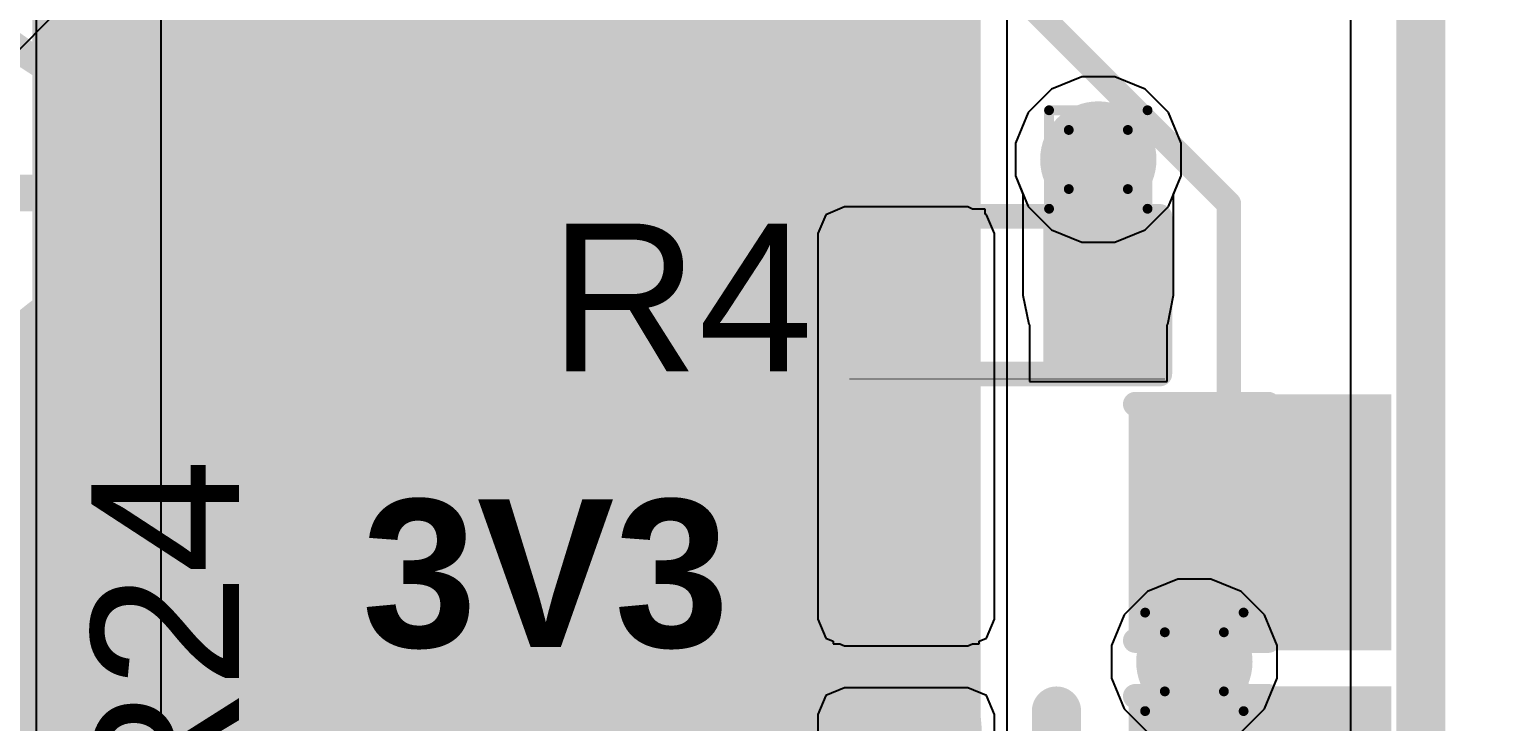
# Model space of a CAD drawing. Header units: inches. Extents: x -11 to 5433, y -4 to 5447.
# Drawn here: x 59.4 to 67, y 14.96 to 18.53 of the extents above; entities that cross this region are included whole.
import ezdxf

# ---------------------------------------------------------------- set-up
doc = ezdxf.new("R2010")
doc.units = ezdxf.units.IN
for name, color, linetype in [('Board_outline', 216, 'Continuous'), ('Bottom Layer', 5, 'Continuous'), ('Bottom Overlay', 54, 'Continuous'), ('Bottom Paste', 16, 'Continuous'), ('Bottom Solder', 6, 'Continuous'), ('Drill Drawing', 1, 'Continuous'), ('Ground', 16, 'Continuous'), ('Mechanical 4', 56, 'Continuous'), ('Power', 76, 'Continuous'), ('Top Layer', 1, 'Continuous'), ('Top Overlay', 2, 'Continuous'), ('Top Paste', 8, 'Continuous'), ('Top Solder', 216, 'Continuous'), ('Via Holes', 16, 'Continuous')]:
    doc.layers.add(name, color=color, linetype=linetype)
doc.styles.add('Arial', font='', dxfattribs={"height": 0.2})
doc.styles.add('Arial_Bold', font='', dxfattribs={"height": 0.2})
doc.styles.get('Arial').set_extended_font_data('Arial')
doc.styles.get('Arial_Bold').set_extended_font_data('Arial', bold=True)

# ---------------------------------------------------------------- blocks, each defined once
blk = doc.blocks.new('MY_927_02_B_12')
at = {"layer": 'Bottom Layer'}
h = blk.add_hatch(color=5, dxfattribs=at)
edge = h.paths.add_edge_path()
edge.add_arc((0, 0), 3, 0, 360)
at = {"layer": 'Bottom Paste'}
h = blk.add_hatch(color=16, dxfattribs=at)
edge = h.paths.add_edge_path()
edge.add_arc((0, 0), 3, 0, 360)
at = {"layer": 'Bottom Solder'}
h = blk.add_hatch(color=6, dxfattribs=at)
edge = h.paths.add_edge_path()
edge.add_arc((0, 0), 3.0508, 0, 360)
at = {"layer": 'Bottom Overlay'}
for points in [[(-4.7586, 2.4804, 0.127, 0.127, 0), (-2.921, 4.318, 0.127, 0.127, 0)], [(3.048, 4.318, 0.127, 0.127, 0), (-2.921, 4.318, 0.127, 0.127, 0)], [(0.3048, 3.429, 0.254, 0.254, 0), (-0.3048, 3.429, 0.254, 0.254, 0)]]:
    blk.add_lwpolyline(points, format="xyseb", dxfattribs=at)
for points in [[(-2.9528, 4.318, 0.0635, 0.0635, 1), (-2.8893, 4.318, 0.0635, 0.0635, 1)], [(-2.9528, 4.318, 0.0635, 0.0635, 1), (-2.8893, 4.318, 0.0635, 0.0635, 1)], [(-0.3683, 3.429, 0.127, 0.127, 1), (-0.2413, 3.429, 0.127, 0.127, 1)]]:
    blk.add_lwpolyline(points, format="xyseb", close=True, dxfattribs=at)
blk = doc.blocks.new('VSON_10_EP_3_3__B_56')
at = {"layer": 'Bottom Solder'}
blk.add_line((0.4153, 1.7527), (5389.6635, 5446.725), dxfattribs=at)
blk = doc.blocks.new('R___0402_110')
at = {"layer": 'Top Layer'}
for points in [[(-0.6985, -0.3175), (-0.6985, 0.3175), (-0.2413, 0.3175), (-0.2413, -0.3175)], [(0.2413, -0.3175), (0.2413, 0.3175), (0.6985, 0.3175), (0.6985, -0.3175)]]:
    blk.add_hatch(color=1, dxfattribs=at).paths.add_polyline_path(points)
at = {"layer": 'Top Paste'}
for points in [[(-0.6985, -0.3175), (-0.6985, 0.3175), (-0.2413, 0.3175), (-0.2413, -0.3175)], [(0.2413, -0.3175), (0.2413, 0.3175), (0.6985, 0.3175), (0.6985, -0.3175)]]:
    blk.add_hatch(color=8, dxfattribs=at).paths.add_polyline_path(points)
at = {"layer": 'Top Solder'}
for points in [[(-0.7535, -0.3725), (-0.7535, 0.3725), (-0.1863, 0.3725), (-0.1863, -0.3725)], [(0.1863, -0.3725), (0.1863, 0.3725), (0.7535, 0.3725), (0.7535, -0.3725)]]:
    blk.add_hatch(color=216, dxfattribs=at).paths.add_polyline_path(points)
at = {"layer": 'Top Overlay'}
for points in [[(-0.7874, -0.4064, 0.127, 0.127, 0), (-0.7874, 0.4064, 0.127, 0.127, 0)], [(-0.7874, 0.4064, 0.127, 0.127, 0), (0.7874, 0.4064, 0.127, 0.127, 0)], [(0.7874, -0.4064, 0.127, 0.127, 0), (0.7874, 0.4064, 0.127, 0.127, 0)], [(-0.7874, -0.4064, 0.127, 0.127, 0), (0.7874, -0.4064, 0.127, 0.127, 0)], [(-0.8128, -0.4318, 0.00323, 0.00323, 0), (0.8128, -0.4318, 0.00323, 0.00323, 0)]]:
    blk.add_lwpolyline(points, format="xyseb", dxfattribs=at)
for points in [[(-0.8191, 0.4064, 0.0635, 0.0635, 1), (-0.7556, 0.4064, 0.0635, 0.0635, 1)], [(-0.8191, 0.4064, 0.0635, 0.0635, 1), (-0.7556, 0.4064, 0.0635, 0.0635, 1)], [(0.7556, 0.4064, 0.0635, 0.0635, 1), (0.8191, 0.4064, 0.0635, 0.0635, 1)], [(0.7556, 0.4064, 0.0635, 0.0635, 1), (0.8191, 0.4064, 0.0635, 0.0635, 1)], [(-0.8191, -0.4064, 0.0635, 0.0635, 1), (-0.7556, -0.4064, 0.0635, 0.0635, 1)], [(-0.8191, -0.4064, 0.0635, 0.0635, 1), (-0.7556, -0.4064, 0.0635, 0.0635, 1)], [(0.7556, -0.4064, 0.0635, 0.0635, 1), (0.8191, -0.4064, 0.0635, 0.0635, 1)], [(0.7556, -0.4064, 0.0635, 0.0635, 1), (0.8191, -0.4064, 0.0635, 0.0635, 1)], [(-0.8136, -0.4318, 0.00161, 0.00161, 1), (-0.812, -0.4318, 0.00161, 0.00161, 1)], [(0.812, -0.4318, 0.00161, 0.00161, 1), (0.8136, -0.4318, 0.00161, 0.00161, 1)]]:
    blk.add_lwpolyline(points, format="xyseb", close=True, dxfattribs=at)
blk = doc.blocks.new('LED_0603_148')
at = {"layer": 'Top Layer'}
for points in [[(-1, 0.5), (-0.5, 0.5), (-0.5, -0.5), (-1, -0.5)], [(0.5, 0.5), (1, 0.5), (1, -0.5), (0.5, -0.5)]]:
    blk.add_hatch(color=1, dxfattribs=at).paths.add_polyline_path(points)
at = {"layer": 'Top Overlay'}
blk.add_hatch(color=2, dxfattribs=at).paths.add_polyline_path([(1.1176, -0.6603), (1.7526, -0.6603), (1.7526, 0.6605), (1.1176, 0.6605)])
at = {"layer": 'Top Paste'}
for points in [[(-1, 0.5), (-0.5, 0.5), (-0.5, -0.5), (-1, -0.5)], [(0.5, 0.5), (1, 0.5), (1, -0.5), (0.5, -0.5)]]:
    blk.add_hatch(color=8, dxfattribs=at).paths.add_polyline_path(points)
at = {"layer": 'Top Solder'}
for points in [[(-1.1016, 0.6016), (-0.3984, 0.6016), (-0.3984, -0.6016), (-1.1016, -0.6016)], [(0.3984, 0.6016), (1.1016, 0.6016), (1.1016, -0.6016), (0.3984, -0.6016)]]:
    blk.add_hatch(color=216, dxfattribs=at).paths.add_polyline_path(points)
at = {"layer": 'Top Overlay'}
for points in [[(-1.1176, -0.6096, 0.127, 0.127, 0), (-1.1176, 0.6096, 0.127, 0.127, 0)], [(-1.1176, 0.6096, 0.127, 0.127, 0), (-0.4318, 0.6096, 0.127, 0.127, 0)], [(0.4318, 0.6096, 0.127, 0.127, 0), (1.1176, 0.6096, 0.127, 0.127, 0)], [(1.1176, -0.6096, 0.127, 0.127, 0), (1.1176, 0.6096, 0.127, 0.127, 0)], [(-1.1176, -0.6096, 0.127, 0.127, 0), (-0.4318, -0.6096, 0.127, 0.127, 0)], [(0.4318, -0.6096, 0.127, 0.127, 0), (1.1176, -0.6096, 0.127, 0.127, 0)]]:
    blk.add_lwpolyline(points, format="xyseb", dxfattribs=at)
for points in [[(-1.1494, 0.6096, 0.0635, 0.0635, 1), (-1.0858, 0.6096, 0.0635, 0.0635, 1)], [(-1.1494, 0.6096, 0.0635, 0.0635, 1), (-1.0858, 0.6096, 0.0635, 0.0635, 1)], [(-0.4636, 0.6096, 0.0635, 0.0635, 1), (-0.4001, 0.6096, 0.0635, 0.0635, 1)], [(0.4001, 0.6096, 0.0635, 0.0635, 1), (0.4636, 0.6096, 0.0635, 0.0635, 1)], [(1.0859, 0.6096, 0.0635, 0.0635, 1), (1.1494, 0.6096, 0.0635, 0.0635, 1)], [(1.0859, 0.6096, 0.0635, 0.0635, 1), (1.1494, 0.6096, 0.0635, 0.0635, 1)], [(-1.1494, -0.6096, 0.0635, 0.0635, 1), (-1.0858, -0.6096, 0.0635, 0.0635, 1)], [(-1.1494, -0.6096, 0.0635, 0.0635, 1), (-1.0858, -0.6096, 0.0635, 0.0635, 1)], [(-0.4636, -0.6096, 0.0635, 0.0635, 1), (-0.4001, -0.6096, 0.0635, 0.0635, 1)], [(0.4001, -0.6096, 0.0635, 0.0635, 1), (0.4636, -0.6096, 0.0635, 0.0635, 1)], [(1.0859, -0.6096, 0.0635, 0.0635, 1), (1.1494, -0.6096, 0.0635, 0.0635, 1)], [(1.0859, -0.6096, 0.0635, 0.0635, 1), (1.1494, -0.6096, 0.0635, 0.0635, 1)]]:
    blk.add_lwpolyline(points, format="xyseb", close=True, dxfattribs=at)
blk = doc.blocks.new('LED_0603_149')
at = {"layer": 'Top Layer'}
for points in [[(-1, 0.5), (-0.5, 0.5), (-0.5, -0.5), (-1, -0.5)], [(0.5, 0.5), (1, 0.5), (1, -0.5), (0.5, -0.5)]]:
    blk.add_hatch(color=1, dxfattribs=at).paths.add_polyline_path(points)
at = {"layer": 'Top Overlay'}
blk.add_hatch(color=2, dxfattribs=at).paths.add_polyline_path([(1.1177, -0.6601), (1.7527, -0.6601), (1.7527, 0.6607), (1.1177, 0.6607)])
at = {"layer": 'Top Paste'}
for points in [[(-1, 0.5), (-0.5, 0.5), (-0.5, -0.5), (-1, -0.5)], [(0.5, 0.5), (1, 0.5), (1, -0.5), (0.5, -0.5)]]:
    blk.add_hatch(color=8, dxfattribs=at).paths.add_polyline_path(points)
at = {"layer": 'Top Solder'}
for points in [[(-1.1016, 0.6016), (-0.3984, 0.6016), (-0.3984, -0.6016), (-1.1016, -0.6016)], [(0.3984, 0.6016), (1.1016, 0.6016), (1.1016, -0.6016), (0.3984, -0.6016)]]:
    blk.add_hatch(color=216, dxfattribs=at).paths.add_polyline_path(points)
at = {"layer": 'Top Overlay'}
for points in [[(-1.1176, -0.6096, 0.127, 0.127, 0), (-1.1176, 0.6096, 0.127, 0.127, 0)], [(-1.1176, 0.6096, 0.127, 0.127, 0), (-0.4318, 0.6096, 0.127, 0.127, 0)], [(0.4318, 0.6096, 0.127, 0.127, 0), (1.1176, 0.6096, 0.127, 0.127, 0)], [(1.1176, -0.6096, 0.127, 0.127, 0), (1.1176, 0.6096, 0.127, 0.127, 0)], [(-1.1176, -0.6096, 0.127, 0.127, 0), (-0.4318, -0.6096, 0.127, 0.127, 0)], [(0.4318, -0.6096, 0.127, 0.127, 0), (1.1176, -0.6096, 0.127, 0.127, 0)]]:
    blk.add_lwpolyline(points, format="xyseb", dxfattribs=at)
for points in [[(-1.1494, 0.6096, 0.0635, 0.0635, 1), (-1.0858, 0.6096, 0.0635, 0.0635, 1)], [(-1.1494, 0.6096, 0.0635, 0.0635, 1), (-1.0858, 0.6096, 0.0635, 0.0635, 1)], [(-0.4636, 0.6096, 0.0635, 0.0635, 1), (-0.4001, 0.6096, 0.0635, 0.0635, 1)], [(0.4001, 0.6096, 0.0635, 0.0635, 1), (0.4636, 0.6096, 0.0635, 0.0635, 1)], [(1.0859, 0.6096, 0.0635, 0.0635, 1), (1.1494, 0.6096, 0.0635, 0.0635, 1)], [(1.0859, 0.6096, 0.0635, 0.0635, 1), (1.1494, 0.6096, 0.0635, 0.0635, 1)], [(-1.1494, -0.6096, 0.0635, 0.0635, 1), (-1.0858, -0.6096, 0.0635, 0.0635, 1)], [(-1.1494, -0.6096, 0.0635, 0.0635, 1), (-1.0858, -0.6096, 0.0635, 0.0635, 1)], [(-0.4636, -0.6096, 0.0635, 0.0635, 1), (-0.4001, -0.6096, 0.0635, 0.0635, 1)], [(0.4001, -0.6096, 0.0635, 0.0635, 1), (0.4636, -0.6096, 0.0635, 0.0635, 1)], [(1.0859, -0.6096, 0.0635, 0.0635, 1), (1.1494, -0.6096, 0.0635, 0.0635, 1)], [(1.0859, -0.6096, 0.0635, 0.0635, 1), (1.1494, -0.6096, 0.0635, 0.0635, 1)]]:
    blk.add_lwpolyline(points, format="xyseb", close=True, dxfattribs=at)

msp = doc.modelspace()

# ---------------------------------------------------------------- hatches: boundary and pattern name
at = {"layer": 'Bottom Layer'}
h = msp.add_hatch(color=5, dxfattribs=at)
edge = h.paths.add_edge_path()
edge.add_arc((64.9096, 17.8562), 0.3, 0, 360)
h = msp.add_hatch(color=5, dxfattribs=at)
edge = h.paths.add_edge_path()
edge.add_arc((65.405, 15.2654), 0.3, 0, 360)
at = {"layer": 'Ground'}
h = msp.add_hatch(color=16, dxfattribs=at)
edge = h.paths.add_edge_path()
edge.add_arc((64.9096, 17.8562), 0.3, 0, 360)
h = msp.add_hatch(color=16, dxfattribs=at)
edge = h.paths.add_edge_path()
edge.add_arc((65.405, 15.2654), 0.3, 0, 360)
at = {"layer": 'Power'}
msp.add_hatch(color=76, dxfattribs=at).paths.add_polyline_path([(59.5682, 9.4792), (64.3022, 9.4792), (64.3022, 19.7866), (59.5682, 19.7866)])
h = msp.add_hatch(color=76, dxfattribs=at)
edge = h.paths.add_edge_path()
edge.add_arc((64.9096, 17.8562), 0.3, 0, 360)
h = msp.add_hatch(color=76, dxfattribs=at)
edge = h.paths.add_edge_path()
edge.add_arc((65.405, 15.2654), 0.3, 0, 360)
at = {"layer": 'Top Layer'}
h = msp.add_hatch(color=1, dxfattribs=at)
edge = h.paths.add_edge_path()
edge.add_arc((64.9096, 17.8562), 0.3, 0, 360)
for points in [[(63.6009, 17.4739), (63.6009, 15.4847), (64.2359, 15.4847), (64.2359, 17.4739)], [(64.2359, 12.9784), (64.2359, 14.9943), (63.6009, 14.9943), (63.6009, 12.9784)]]:
    msp.add_hatch(color=1, dxfattribs=at).paths.add_polyline_path(points)
h = msp.add_hatch(color=1, dxfattribs=at)
edge = h.paths.add_edge_path()
edge.add_arc((65.405, 15.2654), 0.3, 0, 360)
at = {"layer": 'Via Holes'}
h = msp.add_hatch(color=7, dxfattribs=at)
edge = h.paths.add_edge_path()
edge.add_arc((64.9096, 17.8562), 0.15, 0, 360)
h = msp.add_hatch(color=7, dxfattribs=at)
edge = h.paths.add_edge_path()
edge.add_arc((65.405, 15.2654), 0.15, 0, 360)

# ---------------------------------------------------------------- linework, layer by layer
at = {"layer": 'Board_outline'}
msp.add_lwpolyline([(66.5734, -3.005, 0.254, 0.254, 0), (66.5734, 33.995, 0.254, 0.254, 0)], format="xyseb", dxfattribs=at)
at = {"layer": 'Bottom Layer'}
for p, q in [((66.2108, 22.4893), (66.2108, 5.8498)), ((64.8246, 18.2832), (64.6677, 18.2182)), ((64.9945, 18.2832), (64.8246, 18.2832)), ((65.1514, 18.2182), (64.9945, 18.2832)), ((64.6677, 18.2182), (64.5476, 18.0981)), ((65.2716, 18.0981), (65.1514, 18.2182)), ((64.5476, 18.0981), (64.4826, 17.9411)), ((65.3366, 17.9411), (65.2716, 18.0981)), ((64.4826, 17.9411), (64.4826, 17.7713)), ((65.3366, 17.7713), (65.3366, 17.9411)), ((64.4826, 17.7713), (64.5476, 17.6143)), ((65.2716, 17.6143), (65.3366, 17.7713)), ((64.5476, 17.6143), (64.6677, 17.4942)), ((65.1514, 17.4942), (65.2716, 17.6143)), ((64.6677, 17.4942), (64.8246, 17.4292)), ((64.9945, 17.4292), (65.1514, 17.4942)), ((64.8246, 17.4292), (64.9945, 17.4292))]:
    msp.add_line(p, q, dxfattribs=at)
at = {"layer": 'Drill Drawing'}
for points in [[(64.6556, 18.1102, 0.0508, 0.0508, 0), (65.1636, 18.1102, 0.0508, 0.0508, 0)], [(64.6556, 17.6022, 0.0508, 0.0508, 0), (64.6556, 18.1102, 0.0508, 0.0508, 0)], [(65.1636, 17.6022, 0.0508, 0.0508, 0), (65.1636, 18.1102, 0.0508, 0.0508, 0)], [(64.7572, 18.0086, 0.0508, 0.0508, 0), (65.062, 18.0086, 0.0508, 0.0508, 0)], [(64.7572, 17.7038, 0.0508, 0.0508, 0), (64.7572, 18.0086, 0.0508, 0.0508, 0)], [(65.062, 17.7038, 0.0508, 0.0508, 0), (65.062, 18.0086, 0.0508, 0.0508, 0)], [(64.7572, 17.7038, 0.0508, 0.0508, 0), (65.062, 17.7038, 0.0508, 0.0508, 0)], [(64.6556, 17.6022, 0.0508, 0.0508, 0), (65.1636, 17.6022, 0.0508, 0.0508, 0)], [(65.151, 15.5194, 0.0508, 0.0508, 0), (65.659, 15.5194, 0.0508, 0.0508, 0)], [(65.151, 15.0114, 0.0508, 0.0508, 0), (65.151, 15.5194, 0.0508, 0.0508, 0)], [(65.659, 15.0114, 0.0508, 0.0508, 0), (65.659, 15.5194, 0.0508, 0.0508, 0)], [(65.2526, 15.4178, 0.0508, 0.0508, 0), (65.5574, 15.4178, 0.0508, 0.0508, 0)], [(65.2526, 15.113, 0.0508, 0.0508, 0), (65.2526, 15.4178, 0.0508, 0.0508, 0)], [(65.5574, 15.113, 0.0508, 0.0508, 0), (65.5574, 15.4178, 0.0508, 0.0508, 0)], [(65.2526, 15.113, 0.0508, 0.0508, 0), (65.5574, 15.113, 0.0508, 0.0508, 0)], [(65.151, 15.0114, 0.0508, 0.0508, 0), (65.659, 15.0114, 0.0508, 0.0508, 0)]]:
    msp.add_lwpolyline(points, format="xyseb", dxfattribs=at)
for points in [[(64.6429, 18.1102, 0.0254, 0.0254, 1), (64.6683, 18.1102, 0.0254, 0.0254, 1)], [(64.6429, 18.1102, 0.0254, 0.0254, 1), (64.6683, 18.1102, 0.0254, 0.0254, 1)], [(65.1509, 18.1102, 0.0254, 0.0254, 1), (65.1763, 18.1102, 0.0254, 0.0254, 1)], [(65.1509, 18.1102, 0.0254, 0.0254, 1), (65.1763, 18.1102, 0.0254, 0.0254, 1)], [(64.7445, 18.0086, 0.0254, 0.0254, 1), (64.7699, 18.0086, 0.0254, 0.0254, 1)], [(64.7445, 18.0086, 0.0254, 0.0254, 1), (64.7699, 18.0086, 0.0254, 0.0254, 1)], [(65.0493, 18.0086, 0.0254, 0.0254, 1), (65.0747, 18.0086, 0.0254, 0.0254, 1)], [(65.0493, 18.0086, 0.0254, 0.0254, 1), (65.0747, 18.0086, 0.0254, 0.0254, 1)], [(64.7445, 17.7038, 0.0254, 0.0254, 1), (64.7699, 17.7038, 0.0254, 0.0254, 1)], [(64.7445, 17.7038, 0.0254, 0.0254, 1), (64.7699, 17.7038, 0.0254, 0.0254, 1)], [(65.0493, 17.7038, 0.0254, 0.0254, 1), (65.0747, 17.7038, 0.0254, 0.0254, 1)], [(65.0493, 17.7038, 0.0254, 0.0254, 1), (65.0747, 17.7038, 0.0254, 0.0254, 1)], [(64.6429, 17.6022, 0.0254, 0.0254, 1), (64.6683, 17.6022, 0.0254, 0.0254, 1)], [(64.6429, 17.6022, 0.0254, 0.0254, 1), (64.6683, 17.6022, 0.0254, 0.0254, 1)], [(65.1509, 17.6022, 0.0254, 0.0254, 1), (65.1763, 17.6022, 0.0254, 0.0254, 1)], [(65.1509, 17.6022, 0.0254, 0.0254, 1), (65.1763, 17.6022, 0.0254, 0.0254, 1)], [(65.1383, 15.5194, 0.0254, 0.0254, 1), (65.1637, 15.5194, 0.0254, 0.0254, 1)], [(65.1383, 15.5194, 0.0254, 0.0254, 1), (65.1637, 15.5194, 0.0254, 0.0254, 1)], [(65.6463, 15.5194, 0.0254, 0.0254, 1), (65.6717, 15.5194, 0.0254, 0.0254, 1)], [(65.6463, 15.5194, 0.0254, 0.0254, 1), (65.6717, 15.5194, 0.0254, 0.0254, 1)], [(65.2399, 15.4178, 0.0254, 0.0254, 1), (65.2653, 15.4178, 0.0254, 0.0254, 1)], [(65.2399, 15.4178, 0.0254, 0.0254, 1), (65.2653, 15.4178, 0.0254, 0.0254, 1)], [(65.5447, 15.4178, 0.0254, 0.0254, 1), (65.5701, 15.4178, 0.0254, 0.0254, 1)], [(65.5447, 15.4178, 0.0254, 0.0254, 1), (65.5701, 15.4178, 0.0254, 0.0254, 1)], [(65.2399, 15.113, 0.0254, 0.0254, 1), (65.2653, 15.113, 0.0254, 0.0254, 1)], [(65.2399, 15.113, 0.0254, 0.0254, 1), (65.2653, 15.113, 0.0254, 0.0254, 1)], [(65.5447, 15.113, 0.0254, 0.0254, 1), (65.5701, 15.113, 0.0254, 0.0254, 1)], [(65.5447, 15.113, 0.0254, 0.0254, 1), (65.5701, 15.113, 0.0254, 0.0254, 1)], [(65.1383, 15.0114, 0.0254, 0.0254, 1), (65.1637, 15.0114, 0.0254, 0.0254, 1)], [(65.1383, 15.0114, 0.0254, 0.0254, 1), (65.1637, 15.0114, 0.0254, 0.0254, 1)], [(65.6463, 15.0114, 0.0254, 0.0254, 1), (65.6717, 15.0114, 0.0254, 0.0254, 1)], [(65.6463, 15.0114, 0.0254, 0.0254, 1), (65.6717, 15.0114, 0.0254, 0.0254, 1)]]:
    msp.add_lwpolyline(points, format="xyseb", close=True, dxfattribs=at)
at = {"layer": 'Ground'}
for p, q in [((66.2108, 24.7122), (66.2108, 5.8498)), ((60.0758, 10.4082), (60.0758, 19.0051)), ((64.8246, 18.2832), (64.6677, 18.2182)), ((64.9945, 18.2832), (64.8246, 18.2832)), ((65.1514, 18.2182), (64.9945, 18.2832)), ((64.6677, 18.2182), (64.5476, 18.0981)), ((65.2716, 18.0981), (65.1514, 18.2182)), ((64.5476, 18.0981), (64.4826, 17.9411)), ((65.3366, 17.9411), (65.2716, 18.0981)), ((64.4826, 17.9411), (64.4826, 17.7713)), ((65.3366, 17.7713), (65.3366, 17.9411)), ((64.4826, 17.7713), (64.5476, 17.6143)), ((65.2716, 17.6143), (65.3366, 17.7713)), ((64.5476, 17.6143), (64.6677, 17.4942)), ((65.1514, 17.4942), (65.2716, 17.6143)), ((64.6677, 17.4942), (64.8246, 17.4292)), ((64.9945, 17.4292), (65.1514, 17.4942)), ((64.8246, 17.4292), (64.9945, 17.4292))]:
    msp.add_line(p, q, dxfattribs=at)
for points in [[(59.8427, 10.2932, 0.2032, 0.2032, 0), (59.8427, 28.9278, 0.2032, 0.2032, 0)], [(59.5122, 5.8928, 0.2032, 0.2032, 0), (59.5122, 28.6723, 0.2032, 0.2032, 0)]]:
    msp.add_lwpolyline(points, format="xyseb", dxfattribs=at)
at = {"layer": 'Power'}
for p, q in [((66.2108, 24.7122), (66.2108, 5.8498)), ((59.4307, 19.7866), (59.4307, 9.4792)), ((64.4397, 9.4792), (64.4397, 19.7866)), ((65.3201, 15.6924), (65.1631, 15.6274)), ((65.4899, 15.6924), (65.3201, 15.6924)), ((65.6469, 15.6274), (65.4899, 15.6924)), ((65.1631, 15.6274), (65.043, 15.5073)), ((65.767, 15.5073), (65.6469, 15.6274)), ((65.043, 15.5073), (64.978, 15.3503)), ((65.832, 15.3503), (65.767, 15.5073)), ((64.978, 15.3503), (64.978, 15.1805)), ((65.832, 15.1805), (65.832, 15.3503)), ((64.978, 15.1805), (65.043, 15.0235)), ((65.767, 15.0235), (65.832, 15.1805)), ((65.043, 15.0235), (65.1631, 14.9034)), ((65.6469, 14.9034), (65.767, 15.0235))]:
    msp.add_line(p, q, dxfattribs=at)
at = {"layer": 'Top Layer'}
for p, q in [((66.2108, 24.7122), (66.2108, 5.8498)), ((64.8246, 18.2832), (64.6677, 18.2182)), ((64.9945, 18.2832), (64.8246, 18.2832)), ((65.1514, 18.2182), (64.9945, 18.2832)), ((64.6677, 18.2182), (64.5476, 18.0981)), ((65.2716, 18.0981), (65.1514, 18.2182)), ((64.5476, 18.0981), (64.4826, 17.9411)), ((65.3366, 17.9411), (65.2716, 18.0981)), ((64.4826, 17.9411), (64.4826, 17.7713)), ((65.3366, 17.7713), (65.3366, 17.9411)), ((64.4826, 17.7713), (64.5211, 17.6782)), ((65.298, 17.6782), (65.3366, 17.7713)), ((64.5211, 17.6782), (64.5211, 17.1564)), ((65.298, 17.1564), (65.298, 17.6782)), ((63.5037, 17.5711), (63.4634, 17.4739)), ((63.6009, 17.6114), (63.5037, 17.5711)), ((64.2359, 17.6114), (63.6009, 17.6114)), ((64.2612, 17.6009), (64.2359, 17.6114)), ((64.3254, 17.6009), (64.2612, 17.6009)), ((64.3254, 17.5743), (64.3254, 17.6009)), ((64.3331, 17.5711), (64.3254, 17.5743)), ((64.3734, 17.4739), (64.3331, 17.5711)), ((63.4634, 17.4739), (63.4634, 15.4847)), ((64.3734, 15.4847), (64.3734, 17.4739)), ((64.5211, 17.1564), (64.5507, 17.0078)), ((65.2685, 17.0078), (65.298, 17.1564)), ((64.5507, 17.0078), (64.554, 17.0028)), ((64.554, 17.0028), (64.554, 16.7119)), ((65.2652, 17.0028), (65.2685, 17.0078)), ((65.2652, 16.7119), (65.2652, 17.0028)), ((64.554, 16.7119), (65.2652, 16.7119)), ((63.4634, 15.4847), (63.5037, 15.3875)), ((64.3331, 15.3875), (64.3734, 15.4847)), ((63.5037, 15.3875), (63.5415, 15.3718)), ((63.5415, 15.3718), (63.5415, 15.3577)), ((64.2955, 15.3719), (64.3331, 15.3875)), ((64.2955, 15.3577), (64.2955, 15.3719)), ((63.5415, 15.3577), (63.5756, 15.3577)), ((63.5756, 15.3577), (63.6009, 15.3472)), ((63.6009, 15.3472), (64.2359, 15.3472)), ((64.2359, 15.3472), (64.2612, 15.3577)), ((64.2612, 15.3577), (64.2955, 15.3577)), ((63.6009, 15.1318), (63.5037, 15.0915)), ((64.2359, 15.1318), (63.6009, 15.1318)), ((64.3331, 15.0915), (64.2359, 15.1318)), ((63.5037, 15.0915), (63.4634, 14.9943)), ((64.3734, 14.9943), (64.3331, 15.0915)), ((63.4634, 14.9943), (63.4634, 12.9784)), ((64.3734, 12.9784), (64.3734, 14.9943))]:
    msp.add_line(p, q, dxfattribs=at)
for points in [[(64.9096, 17.1564, 0.508, 0.508, 0), (64.9096, 17.8562, 0.508, 0.508, 0)], [(65.4185, 15.3027, 0.3048, 0.3048, 0), (65.4185, 15.9847, 0.3048, 0.3048, 0)], [(65.4185, 15.3027, 0.3048, 0.3048, 0), (65.4558, 15.2654, 0.3048, 0.3048, 0)]]:
    msp.add_lwpolyline(points, format="xyseb", dxfattribs=at)
for points in [[(64.7826, 17.8562, 0.254, 0.254, 1), (65.0366, 17.8562, 0.254, 0.254, 1)], [(64.7826, 17.1564, 0.254, 0.254, 1), (65.0366, 17.1564, 0.254, 0.254, 1)], [(65.3423, 15.9847, 0.1524, 0.1524, 1), (65.4947, 15.9847, 0.1524, 0.1524, 1)], [(65.3423, 15.3027, 0.1524, 0.1524, 1), (65.4947, 15.3027, 0.1524, 0.1524, 1)], [(65.3423, 15.3027, 0.1524, 0.1524, 1), (65.4947, 15.3027, 0.1524, 0.1524, 1)], [(65.3796, 15.2654, 0.1524, 0.1524, 1), (65.532, 15.2654, 0.1524, 0.1524, 1)]]:
    msp.add_lwpolyline(points, format="xyseb", close=True, dxfattribs=at)

# ---------------------------------------------------------------- block references
for name, p in [('VSON_10_EP_3_3__B_56', (43.1887, 0.7681)), ('R___0402_110', (64.4397, 17.1564)), ('LED_0603_148', (64.6685, 15.9847)), ('LED_0603_149', (64.6684, 14.478))]:
    msp.add_blockref(name, p)
at = {"rotation": 270}
msp.add_blockref('MY_927_02_B_12', (61.2648, 14.7066), dxfattribs=at)

# ---------------------------------------------------------------- texts
at = {"layer": 'Mechanical 4', "style": 'Arial'}
msp.add_text('14.90mm', height=1.524, rotation=90, dxfattribs=at).set_placement((59.9142, 17.0544))
at = {"layer": 'Top Overlay', "style": 'Arial'}
msp.add_text('R4', height=0.762, dxfattribs=at).set_placement((62.0778, 16.7641))
at = {"layer": 'Top Overlay'}
for s, rotation, style, p in [('R24', 90, 'Arial', (60.4773, 14.3594)), ('3V3', 360, 'Arial_Bold', (61.1116, 15.3412))]:
    msp.add_text(s, height=0.762, rotation=rotation, dxfattribs=dict(at, style=style)).set_placement(p)

doc.saveas('drawing.dxf')
